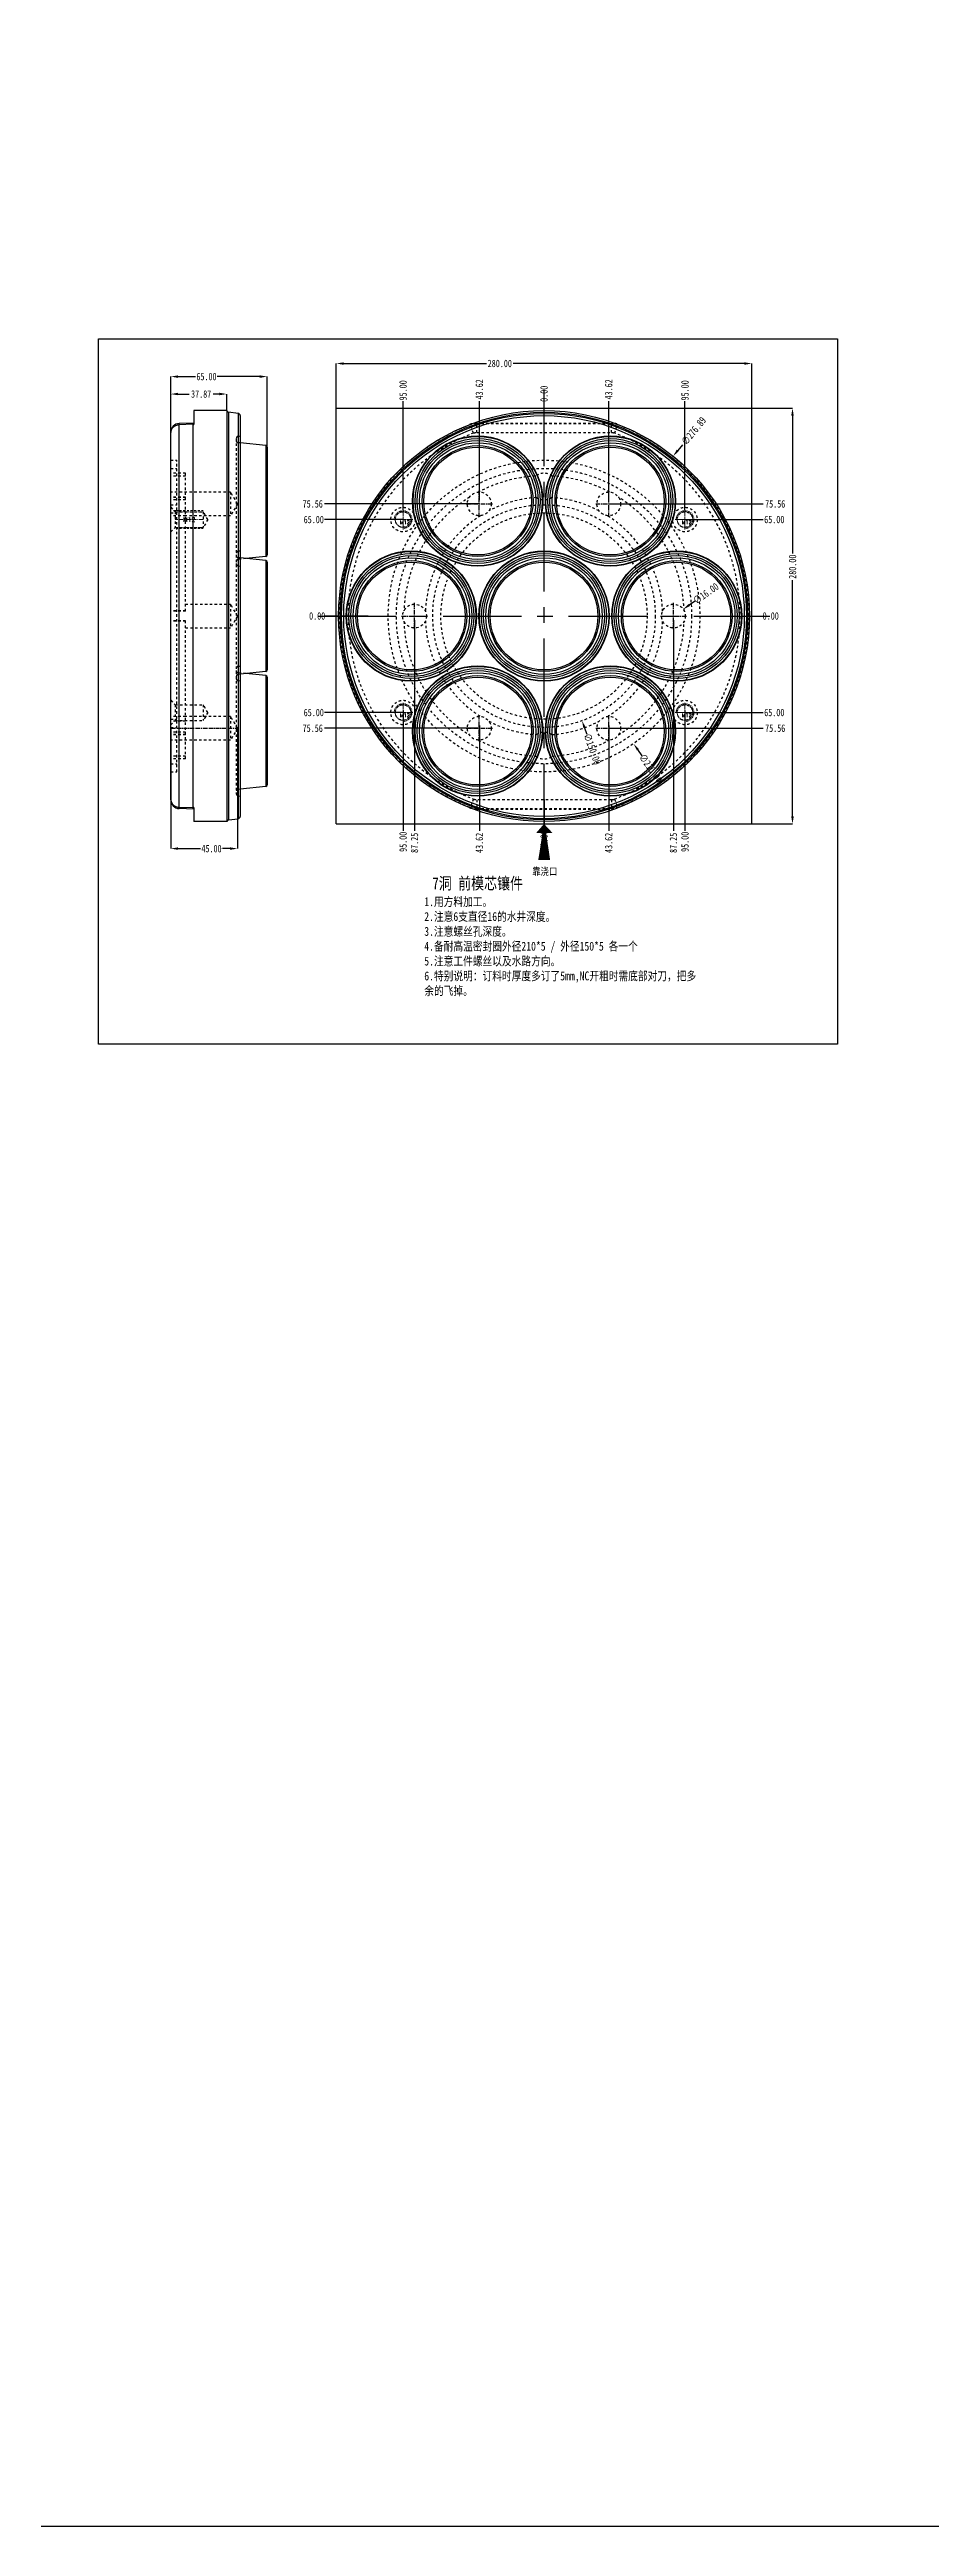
# Model space of a CAD drawing. Header units: millimetres. Extents: x -2414 to 10498, y -2238 to 649.
# Drawn here: x 5536 to 6130, y -2238 to -570 of the extents above; entities that cross this region are included whole.
import ezdxf
from ezdxf.enums import TextEntityAlignment as Align

# ---------------------------------------------------------------- set-up
doc = ezdxf.new("R2010")
doc.units = ezdxf.units.MM
doc.header["$LTSCALE"] = 16.335
doc.header["$PDMODE"] = 3
doc.header["$PDSIZE"] = 0.3125
doc.linetypes.add('CENTER', pattern=[0.6, 0.375, -0.075, 0.075, -0.075])
doc.linetypes.add('HIDDEN', pattern=[0.2, 0.1, -0.1])
doc.layers.get('0').update_dxf_attribs({"linetype": 'CONTINUOUS'})
doc.layers.get('Defpoints').update_dxf_attribs({"linetype": 'CONTINUOUS'})
doc.layers.add('DEFAULT_2', color=8, linetype='HIDDEN')
doc.layers.add('screw', color=33, linetype='CONTINUOUS', lineweight=13)
doc.styles.get("Standard").update_dxf_attribs({"font": 'txt', "width": 0.8})
doc.styles.add('TXT', font='txt.shx', dxfattribs={"bigfont": 'gbcbig.shx'})
doc.dimstyles.new('01', dxfattribs={"dimtxt": 5, "dimasz": 5, "dimexe": 0, "dimexo": 0, "dimgap": 0, "dimtad": 0, "dimzin": 0, "dimdsep": 46, "dimtxsty": 'Standard', "dimcen": 0, "dimclrd": 4, "dimclre": 4, "dimclrt": 6, "dimazin": 0, "dimtfac": 1, "dimtofl": 0, "dimtmove": 0, "dimatfit": 3, "dimfxl": 0, "dimtolj": 1, "dimtzin": 0, "dimarcsym": 0})

# ---------------------------------------------------------------- blocks, each defined once
blk = doc.blocks.new('*D211')
at = {"color": 4, "linetype": 'ByBlock', "lineweight": -2, "transparency": 16777216}
blk.add_line((5962.7, -836.2), (5959.6, -840.1), dxfattribs=at)
at = {"color": 4, "linetype": 'ByBlock', "transparency": 16777216}
blk.add_solid([(5958.9, -839.5), (5960.2, -840.6), (5956.4, -844)], dxfattribs=at)
at = {"layer": 'Defpoints', "color": 0, "linetype": 'ByBlock', "transparency": 16777216}
for p in [(5956.4, -844), (5782.4, -1059.3)]:
    blk.add_point(p, dxfattribs=at)
at = {"color": 6, "linetype": 'ByBlock', "transparency": 16777216, "insert": (5970.3, -826.9), "char_height": 5, "attachment_point": 5, "rotation": 51.0516}
blk.add_mtext('\\A1;∅276.89', dxfattribs=at)
blk = doc.blocks.new('*D212')
at = {"color": 4, "linetype": 'ByBlock', "lineweight": -2, "transparency": 16777216}
blk.add_line((5935.5, -1045.7), (5932.6, -1041.6), dxfattribs=at)
at = {"color": 4, "linetype": 'ByBlock', "transparency": 16777216}
blk.add_solid([(5933.3, -1041.2), (5931.9, -1042.1), (5929.7, -1037.5)], dxfattribs=at)
at = {"layer": 'Defpoints', "color": 0, "linetype": 'ByBlock', "transparency": 16777216}
for p in [(5809, -865.7), (5929.7, -1037.5)]:
    blk.add_point(p, dxfattribs=at)
at = {"color": 6, "linetype": 'ByBlock', "transparency": 16777216, "insert": (5941.4, -1054.2), "char_height": 5, "attachment_point": 5, "rotation": 305.0888}
blk.add_mtext('\\A1;∅210.00', dxfattribs=at)
blk = doc.blocks.new('*D213')
at = {"color": 4, "linetype": 'ByBlock', "lineweight": -2, "transparency": 16777216}
blk.add_line((5898.4, -1031.5), (5896.7, -1026.8), dxfattribs=at)
at = {"color": 4, "linetype": 'ByBlock', "transparency": 16777216}
blk.add_solid([(5897.5, -1026.5), (5895.9, -1027.1), (5895, -1022.1)], dxfattribs=at)
at = {"layer": 'Defpoints', "color": 0, "linetype": 'ByBlock', "transparency": 16777216}
for p in [(5843.8, -881.1), (5895, -1022.1)]:
    blk.add_point(p, dxfattribs=at)
at = {"color": 6, "linetype": 'ByBlock', "transparency": 16777216, "insert": (5902, -1041.2), "char_height": 5, "attachment_point": 5, "rotation": 289.9756}
blk.add_mtext('\\A1;∅150.00', dxfattribs=at)
blk = doc.blocks.new('screw_m12_g')
at = {"layer": 'screw', "color": 1, "linetype": 'CENTER', "ltscale": 0.24}
for p, q in [((-6.6, 0), (6.6, 0)), ((0, -6.6), (0, 6.6))]:
    blk.add_line(p, q, dxfattribs=at)
at = {"layer": 'screw', "color": 33, "linetype": 'HIDDEN', "ltscale": 0.24}
blk.add_circle((0, 0), 5.25, dxfattribs=at)
at = {"layer": 'screw', "color": 92, "linetype": 'HIDDEN', "ltscale": 0.24}
blk.add_arc((0, 0), 6, 270, 180, dxfattribs=at)
at = {"layer": 'screw', "color": 6, "style": 'TXT'}
blk.add_text('M12', height=2.4, dxfattribs=at).set_placement((-2.04, -3))
blk = doc.blocks.new('*D217')
at = {"color": 4, "linetype": 'ByBlock', "lineweight": -2, "transparency": 16777216}
blk.add_line((5971.4, -941.3), (5967.3, -944.2), dxfattribs=at)
at = {"color": 4, "linetype": 'ByBlock', "transparency": 16777216}
blk.add_solid([(5966.8, -943.5), (5967.8, -944.9), (5963.2, -947.1)], dxfattribs=at)
at = {"layer": 'Defpoints', "color": 0, "linetype": 'ByBlock', "transparency": 16777216}
for p in [(5963.2, -947.1), (5950.1, -956.2)]:
    blk.add_point(p, dxfattribs=at)
at = {"color": 6, "linetype": 'ByBlock', "transparency": 16777216, "insert": (5978.5, -936.4), "char_height": 5, "attachment_point": 5, "rotation": 34.8514}
blk.add_mtext('\\A1;∅16.00', dxfattribs=at)
blk = doc.blocks.new('*D218')
at = {"color": 4, "linetype": 'ByBlock', "lineweight": -2, "transparency": 16777216}
for p, q in [((5617.8, -833.3), (5617.8, -790.3)), ((5622.8, -790.3), (5634.6, -790.3)), ((5677.8, -790.3), (5649.2, -790.3)), ((5682.8, -839.3), (5682.8, -790.3))]:
    blk.add_line(p, q, dxfattribs=at)
at = {"color": 4, "linetype": 'ByBlock', "transparency": 16777216}
for points in [[(5622.8, -789.5), (5622.8, -791.2), (5617.8, -790.3)], [(5677.8, -789.5), (5677.8, -791.2), (5682.8, -790.3)]]:
    blk.add_solid(points, dxfattribs=at)
at = {"layer": 'Defpoints', "color": 0, "linetype": 'ByBlock', "transparency": 16777216}
for p in [(5617.8, -790.3), (5617.8, -833.3), (5682.8, -839.3)]:
    blk.add_point(p, dxfattribs=at)
at = {"color": 6, "linetype": 'ByBlock', "transparency": 16777216, "insert": (5641.9, -790.3), "char_height": 5, "attachment_point": 5}
blk.add_mtext('\\A1;65.00', dxfattribs=at)
blk = doc.blocks.new('*D219')
at = {"color": 4, "linetype": 'ByBlock', "lineweight": -2, "transparency": 16777216}
for p, q in [((5617.8, -809.6), (5617.8, -802.1)), ((5622.8, -802.1), (5630.3, -802.1)), ((5650.6, -802.1), (5646.3, -802.1)), ((5655.6, -813.2), (5655.6, -802.1))]:
    blk.add_line(p, q, dxfattribs=at)
at = {"color": 4, "linetype": 'ByBlock', "transparency": 16777216}
for points in [[(5622.8, -801.2), (5622.8, -802.9), (5617.8, -802.1)], [(5650.6, -801.2), (5650.6, -802.9), (5655.6, -802.1)]]:
    blk.add_solid(points, dxfattribs=at)
at = {"layer": 'Defpoints', "color": 0, "linetype": 'ByBlock', "transparency": 16777216}
for p in [(5617.8, -802.1), (5617.8, -809.6), (5655.6, -813.2)]:
    blk.add_point(p, dxfattribs=at)
at = {"color": 6, "linetype": 'ByBlock', "transparency": 16777216, "insert": (5638.3, -802.1), "char_height": 5, "attachment_point": 5}
blk.add_mtext('\\A1;37.87', dxfattribs=at)
blk = doc.blocks.new('*D220')
at = {"color": 4, "linetype": 'ByBlock', "lineweight": -2, "transparency": 16777216}
for p, q in [((5617.8, -1027.2), (5617.8, -1108.3)), ((5662.8, -1027.2), (5662.8, -1108.3)), ((5622.8, -1108.3), (5637.9, -1108.3)), ((5657.8, -1108.3), (5652.6, -1108.3))]:
    blk.add_line(p, q, dxfattribs=at)
at = {"color": 4, "linetype": 'ByBlock', "transparency": 16777216}
for points in [[(5622.8, -1107.4), (5622.8, -1109.1), (5617.8, -1108.3)], [(5657.8, -1107.4), (5657.8, -1109.1), (5662.8, -1108.3)]]:
    blk.add_solid(points, dxfattribs=at)
at = {"layer": 'Defpoints', "color": 0, "linetype": 'ByBlock', "transparency": 16777216}
for p in [(5617.8, -1027.2), (5662.8, -1027.2), (5617.8, -1108.3)]:
    blk.add_point(p, dxfattribs=at)
at = {"color": 6, "linetype": 'ByBlock', "transparency": 16777216, "insert": (5645.3, -1108.3), "char_height": 5, "attachment_point": 5}
blk.add_mtext('\\A1;45.00', dxfattribs=at)
blk = doc.blocks.new('*D221')
at = {"color": 4, "linetype": 'ByBlock', "lineweight": -2, "transparency": 16777216}
blk.add_line((5988, -951.6), (6017.2, -951.6), dxfattribs=at)
at = {"layer": 'Defpoints', "color": 0, "linetype": 'ByBlock', "transparency": 16777216}
for p in [(5869.4, -951.6), (5988, -951.6), (6017.2, -951.6)]:
    blk.add_point(p, dxfattribs=at)
at = {"color": 6, "linetype": 'ByBlock', "transparency": 16777216, "insert": (6022.2, -951.6), "char_height": 5, "attachment_point": 5}
blk.add_mtext('\\A1;0.00', dxfattribs=at)
blk = doc.blocks.new('*D222')
at = {"color": 4, "linetype": 'ByBlock', "lineweight": -2, "transparency": 16777216}
blk.add_line((5964.4, -886.6), (6017.2, -886.6), dxfattribs=at)
at = {"layer": 'Defpoints', "color": 0, "linetype": 'ByBlock', "transparency": 16777216}
for p in [(5964.4, -886.6), (6017.2, -886.6), (5869.4, -951.6)]:
    blk.add_point(p, dxfattribs=at)
at = {"color": 6, "linetype": 'ByBlock', "transparency": 16777216, "insert": (6024.6, -886.6), "char_height": 5, "attachment_point": 5}
blk.add_mtext('\\A1;65.00', dxfattribs=at)
blk = doc.blocks.new('*D223')
at = {"color": 4, "linetype": 'ByBlock', "lineweight": -2, "transparency": 16777216}
blk.add_line((5913, -876.1), (6017.2, -876.1), dxfattribs=at)
at = {"layer": 'Defpoints', "color": 0, "linetype": 'ByBlock', "transparency": 16777216}
for p in [(5913, -876.1), (6017.2, -876.1), (5869.4, -951.6)]:
    blk.add_point(p, dxfattribs=at)
at = {"color": 6, "linetype": 'ByBlock', "transparency": 16777216, "insert": (6025.2, -876.1), "char_height": 5, "attachment_point": 5}
blk.add_mtext('\\A1;75.56', dxfattribs=at)
blk = doc.blocks.new('*D224')
at = {"color": 4, "linetype": 'ByBlock', "lineweight": -2, "transparency": 16777216}
blk.add_line((5964.4, -1016.6), (6017.2, -1016.6), dxfattribs=at)
at = {"layer": 'Defpoints', "color": 0, "linetype": 'ByBlock', "transparency": 16777216}
for p in [(5869.4, -951.6), (5964.4, -1016.6), (6017.2, -1016.6)]:
    blk.add_point(p, dxfattribs=at)
at = {"color": 6, "linetype": 'ByBlock', "transparency": 16777216, "insert": (6024.6, -1016.6), "char_height": 5, "attachment_point": 5}
blk.add_mtext('\\A1;65.00', dxfattribs=at)
blk = doc.blocks.new('*D225')
at = {"color": 4, "linetype": 'ByBlock', "lineweight": -2, "transparency": 16777216}
blk.add_line((5913, -1027.2), (6017.2, -1027.2), dxfattribs=at)
at = {"layer": 'Defpoints', "color": 0, "linetype": 'ByBlock', "transparency": 16777216}
for p in [(5869.4, -951.6), (5913, -1027.2), (6017.2, -1027.2)]:
    blk.add_point(p, dxfattribs=at)
at = {"color": 6, "linetype": 'ByBlock', "transparency": 16777216, "insert": (6025.2, -1027.2), "char_height": 5, "attachment_point": 5}
blk.add_mtext('\\A1;75.56', dxfattribs=at)
blk = doc.blocks.new('*D226')
at = {"color": 4, "linetype": 'ByBlock', "lineweight": -2, "transparency": 16777216}
blk.add_line((5869.4, -1075.3), (5869.4, -1096.4), dxfattribs=at)
at = {"layer": 'Defpoints', "color": 0, "linetype": 'ByBlock', "transparency": 16777216}
for p in [(5869.4, -951.6), (5869.4, -1075.3), (5869.4, -1096.4)]:
    blk.add_point(p, dxfattribs=at)
at = {"color": 6, "linetype": 'ByBlock', "transparency": 16777216, "insert": (5869.4, -1101.4), "char_height": 5, "attachment_point": 5, "rotation": 90}
blk.add_mtext('\\A1;0.00', dxfattribs=at)
blk = doc.blocks.new('*D227')
at = {"color": 4, "linetype": 'ByBlock', "lineweight": -2, "transparency": 16777216}
blk.add_line((5913, -1025.3), (5913, -1096.4), dxfattribs=at)
at = {"layer": 'Defpoints', "color": 0, "linetype": 'ByBlock', "transparency": 16777216}
for p in [(5869.4, -951.6), (5913, -1025.3), (5913, -1096.4)]:
    blk.add_point(p, dxfattribs=at)
at = {"color": 6, "linetype": 'ByBlock', "transparency": 16777216, "insert": (5913, -1104.4), "char_height": 5, "attachment_point": 5, "rotation": 90}
blk.add_mtext('\\A1;43.62', dxfattribs=at)
blk = doc.blocks.new('*D228')
at = {"color": 4, "linetype": 'ByBlock', "lineweight": -2, "transparency": 16777216}
blk.add_line((5964.4, -1015.3), (5964.4, -1096.4), dxfattribs=at)
at = {"layer": 'Defpoints', "color": 0, "linetype": 'ByBlock', "transparency": 16777216}
for p in [(5869.4, -951.6), (5964.4, -1015.3), (5964.4, -1096.4)]:
    blk.add_point(p, dxfattribs=at)
at = {"color": 6, "linetype": 'ByBlock', "transparency": 16777216, "insert": (5964.4, -1103.7), "char_height": 5, "attachment_point": 5, "rotation": 90}
blk.add_mtext('\\A1;95.00', dxfattribs=at)
blk = doc.blocks.new('*D229')
at = {"color": 4, "linetype": 'ByBlock', "lineweight": -2, "transparency": 16777216}
blk.add_line((5956.6, -954.4), (5956.6, -1096.4), dxfattribs=at)
at = {"layer": 'Defpoints', "color": 0, "linetype": 'ByBlock', "transparency": 16777216}
for p in [(5869.4, -951.6), (5956.6, -954.4), (5956.6, -1096.4)]:
    blk.add_point(p, dxfattribs=at)
at = {"color": 6, "linetype": 'ByBlock', "transparency": 16777216, "insert": (5956.6, -1104.4), "char_height": 5, "attachment_point": 5, "rotation": 90}
blk.add_mtext('\\A1;87.25', dxfattribs=at)
blk = doc.blocks.new('*D230')
at = {"color": 4, "linetype": 'ByBlock', "lineweight": -2, "transparency": 16777216}
blk.add_line((5869.4, -827.9), (5869.4, -806.9), dxfattribs=at)
at = {"layer": 'Defpoints', "color": 0, "linetype": 'ByBlock', "transparency": 16777216}
for p in [(5869.4, -806.9), (5869.4, -827.9), (5869.4, -951.6)]:
    blk.add_point(p, dxfattribs=at)
at = {"color": 6, "linetype": 'ByBlock', "transparency": 16777216, "insert": (5869.4, -801.9), "char_height": 5, "attachment_point": 5, "rotation": 90}
blk.add_mtext('\\A1;0.00', dxfattribs=at)
blk = doc.blocks.new('*D231')
at = {"color": 4, "linetype": 'ByBlock', "lineweight": -2, "transparency": 16777216}
blk.add_line((5913, -873.5), (5913, -806.9), dxfattribs=at)
at = {"layer": 'Defpoints', "color": 0, "linetype": 'ByBlock', "transparency": 16777216}
for p in [(5913, -806.9), (5913, -873.5), (5869.4, -951.6)]:
    blk.add_point(p, dxfattribs=at)
at = {"color": 6, "linetype": 'ByBlock', "transparency": 16777216, "insert": (5913, -798.9), "char_height": 5, "attachment_point": 5, "rotation": 90}
blk.add_mtext('\\A1;43.62', dxfattribs=at)
blk = doc.blocks.new('*D232')
at = {"color": 4, "linetype": 'ByBlock', "lineweight": -2, "transparency": 16777216}
blk.add_line((5964.4, -880), (5964.4, -806.9), dxfattribs=at)
at = {"layer": 'Defpoints', "color": 0, "linetype": 'ByBlock', "transparency": 16777216}
for p in [(5964.4, -806.9), (5964.4, -880), (5869.4, -951.6)]:
    blk.add_point(p, dxfattribs=at)
at = {"color": 6, "linetype": 'ByBlock', "transparency": 16777216, "insert": (5964.4, -799.6), "char_height": 5, "attachment_point": 5, "rotation": 90}
blk.add_mtext('\\A1;95.00', dxfattribs=at)
blk = doc.blocks.new('*D233')
at = {"color": 4, "linetype": 'ByBlock', "lineweight": -2, "transparency": 16777216}
blk.add_line((5750.8, -951.6), (5721.5, -951.6), dxfattribs=at)
at = {"layer": 'Defpoints', "color": 0, "linetype": 'ByBlock', "transparency": 16777216}
for p in [(5721.5, -951.6), (5750.8, -951.6), (5869.4, -951.6)]:
    blk.add_point(p, dxfattribs=at)
at = {"color": 6, "linetype": 'ByBlock', "transparency": 16777216, "insert": (5716.5, -951.6), "char_height": 5, "attachment_point": 5}
blk.add_mtext('\\A1;0.00', dxfattribs=at)
blk = doc.blocks.new('*D234')
at = {"color": 4, "linetype": 'ByBlock', "lineweight": -2, "transparency": 16777216}
blk.add_line((5774.4, -886.6), (5721.5, -886.6), dxfattribs=at)
at = {"layer": 'Defpoints', "color": 0, "linetype": 'ByBlock', "transparency": 16777216}
for p in [(5721.5, -886.6), (5774.4, -886.6), (5869.4, -951.6)]:
    blk.add_point(p, dxfattribs=at)
at = {"color": 6, "linetype": 'ByBlock', "transparency": 16777216, "insert": (5714.2, -886.6), "char_height": 5, "attachment_point": 5}
blk.add_mtext('\\A1;65.00', dxfattribs=at)
blk = doc.blocks.new('*D235')
at = {"color": 4, "linetype": 'ByBlock', "lineweight": -2, "transparency": 16777216}
blk.add_line((5825.8, -876.1), (5721.5, -876.1), dxfattribs=at)
at = {"layer": 'Defpoints', "color": 0, "linetype": 'ByBlock', "transparency": 16777216}
for p in [(5721.5, -876.1), (5825.8, -876.1), (5869.4, -951.6)]:
    blk.add_point(p, dxfattribs=at)
at = {"color": 6, "linetype": 'ByBlock', "transparency": 16777216, "insert": (5713.5, -876.1), "char_height": 5, "attachment_point": 5}
blk.add_mtext('\\A1;75.56', dxfattribs=at)
blk = doc.blocks.new('*D236')
at = {"color": 4, "linetype": 'ByBlock', "lineweight": -2, "transparency": 16777216}
blk.add_line((5774.4, -1016.6), (5721.5, -1016.6), dxfattribs=at)
at = {"layer": 'Defpoints', "color": 0, "linetype": 'ByBlock', "transparency": 16777216}
for p in [(5869.4, -951.6), (5721.5, -1016.6), (5774.4, -1016.6)]:
    blk.add_point(p, dxfattribs=at)
at = {"color": 6, "linetype": 'ByBlock', "transparency": 16777216, "insert": (5714.2, -1016.6), "char_height": 5, "attachment_point": 5}
blk.add_mtext('\\A1;65.00', dxfattribs=at)
blk = doc.blocks.new('*D237')
at = {"color": 4, "linetype": 'ByBlock', "lineweight": -2, "transparency": 16777216}
blk.add_line((5825.8, -1027.2), (5721.5, -1027.2), dxfattribs=at)
at = {"layer": 'Defpoints', "color": 0, "linetype": 'ByBlock', "transparency": 16777216}
for p in [(5869.4, -951.6), (5721.5, -1027.2), (5825.8, -1027.2)]:
    blk.add_point(p, dxfattribs=at)
at = {"color": 6, "linetype": 'ByBlock', "transparency": 16777216, "insert": (5713.5, -1027.2), "char_height": 5, "attachment_point": 5}
blk.add_mtext('\\A1;75.56', dxfattribs=at)
blk = doc.blocks.new('*D238')
at = {"color": 4, "linetype": 'ByBlock', "lineweight": -2, "transparency": 16777216}
blk.add_line((5825.8, -1025.3), (5825.8, -1096.4), dxfattribs=at)
at = {"layer": 'Defpoints', "color": 0, "linetype": 'ByBlock', "transparency": 16777216}
for p in [(5869.4, -951.6), (5825.8, -1025.3), (5825.8, -1096.4)]:
    blk.add_point(p, dxfattribs=at)
at = {"color": 6, "linetype": 'ByBlock', "transparency": 16777216, "insert": (5825.8, -1104.4), "char_height": 5, "attachment_point": 5, "rotation": 90}
blk.add_mtext('\\A1;43.62', dxfattribs=at)
blk = doc.blocks.new('*D239')
at = {"color": 4, "linetype": 'ByBlock', "lineweight": -2, "transparency": 16777216}
blk.add_line((5774.4, -1015.3), (5774.4, -1096.4), dxfattribs=at)
at = {"layer": 'Defpoints', "color": 0, "linetype": 'ByBlock', "transparency": 16777216}
for p in [(5869.4, -951.6), (5774.4, -1015.3), (5774.4, -1096.4)]:
    blk.add_point(p, dxfattribs=at)
at = {"color": 6, "linetype": 'ByBlock', "transparency": 16777216, "insert": (5774.4, -1103.7), "char_height": 5, "attachment_point": 5, "rotation": 90}
blk.add_mtext('\\A1;95.00', dxfattribs=at)
blk = doc.blocks.new('*D240')
at = {"color": 4, "linetype": 'ByBlock', "lineweight": -2, "transparency": 16777216}
blk.add_line((5782.1, -954.4), (5782.1, -1096.4), dxfattribs=at)
at = {"layer": 'Defpoints', "color": 0, "linetype": 'ByBlock', "transparency": 16777216}
for p in [(5782.1, -954.4), (5869.4, -951.6), (5782.1, -1096.4)]:
    blk.add_point(p, dxfattribs=at)
at = {"color": 6, "linetype": 'ByBlock', "transparency": 16777216, "insert": (5782.1, -1104.4), "char_height": 5, "attachment_point": 5, "rotation": 90}
blk.add_mtext('\\A1;87.25', dxfattribs=at)
blk = doc.blocks.new('*D241')
at = {"color": 4, "linetype": 'ByBlock', "lineweight": -2, "transparency": 16777216}
blk.add_line((5825.8, -873.5), (5825.8, -806.9), dxfattribs=at)
at = {"layer": 'Defpoints', "color": 0, "linetype": 'ByBlock', "transparency": 16777216}
for p in [(5825.8, -806.9), (5825.8, -873.5), (5869.4, -951.6)]:
    blk.add_point(p, dxfattribs=at)
at = {"color": 6, "linetype": 'ByBlock', "transparency": 16777216, "insert": (5825.8, -798.9), "char_height": 5, "attachment_point": 5, "rotation": 90}
blk.add_mtext('\\A1;43.62', dxfattribs=at)
blk = doc.blocks.new('*D242')
at = {"color": 4, "linetype": 'ByBlock', "lineweight": -2, "transparency": 16777216}
blk.add_line((5774.4, -880), (5774.4, -806.9), dxfattribs=at)
at = {"layer": 'Defpoints', "color": 0, "linetype": 'ByBlock', "transparency": 16777216}
for p in [(5774.4, -806.9), (5774.4, -880), (5869.4, -951.6)]:
    blk.add_point(p, dxfattribs=at)
at = {"color": 6, "linetype": 'ByBlock', "transparency": 16777216, "insert": (5774.4, -799.6), "char_height": 5, "attachment_point": 5, "rotation": 90}
blk.add_mtext('\\A1;95.00', dxfattribs=at)
blk = doc.blocks.new('*D243')
at = {"color": 4, "linetype": 'ByBlock', "lineweight": -2, "transparency": 16777216}
for p, q in [((5729.4, -811.6), (5729.4, -781.5)), ((5734.4, -781.5), (5830.6, -781.5)), ((6004.4, -781.5), (5848.6, -781.5)), ((6009.4, -811.6), (6009.4, -781.5))]:
    blk.add_line(p, q, dxfattribs=at)
at = {"color": 4, "linetype": 'ByBlock', "transparency": 16777216}
for points in [[(5734.4, -780.7), (5734.4, -782.4), (5729.4, -781.5)], [(6004.4, -780.7), (6004.4, -782.4), (6009.4, -781.5)]]:
    blk.add_solid(points, dxfattribs=at)
at = {"layer": 'Defpoints', "color": 0, "linetype": 'ByBlock', "transparency": 16777216}
for p in [(5729.4, -781.5), (5729.4, -811.6), (6009.4, -811.6)]:
    blk.add_point(p, dxfattribs=at)
at = {"color": 6, "linetype": 'ByBlock', "transparency": 16777216, "insert": (5839.6, -781.5), "char_height": 5, "attachment_point": 5}
blk.add_mtext('\\A1;280.00', dxfattribs=at)
blk = doc.blocks.new('*D244')
at = {"color": 4, "linetype": 'ByBlock', "lineweight": -2, "transparency": 16777216}
for p, q in [((6009.4, -811.6), (6036.9, -811.6)), ((6036.9, -816.6), (6036.9, -909.4)), ((6036.9, -1086.6), (6036.9, -927.4)), ((6009.4, -1091.6), (6036.9, -1091.6))]:
    blk.add_line(p, q, dxfattribs=at)
at = {"color": 4, "linetype": 'ByBlock', "transparency": 16777216}
for points in [[(6036, -816.6), (6037.7, -816.6), (6036.9, -811.6)], [(6036, -1086.6), (6037.7, -1086.6), (6036.9, -1091.6)]]:
    blk.add_solid(points, dxfattribs=at)
at = {"layer": 'Defpoints', "color": 0, "linetype": 'ByBlock', "transparency": 16777216}
for p in [(6009.4, -811.6), (6009.4, -1091.6), (6036.9, -1091.6)]:
    blk.add_point(p, dxfattribs=at)
at = {"color": 6, "linetype": 'ByBlock', "transparency": 16777216, "insert": (6036.9, -918.4), "char_height": 5, "attachment_point": 5, "rotation": 90}
blk.add_mtext('\\A1;280.00', dxfattribs=at)

msp = doc.modelspace()

# ---------------------------------------------------------------- linework, layer by layer
at = {"color": 1, "linetype": 'CENTER', "ltscale": 8.610908}
for p, q in [((5869.395, -1103.918), (5869.395, -799.341)), ((5717.106, -951.63), (6021.683, -951.63))]:
    msp.add_line(p, q, dxfattribs=at)
at = {"color": 7, "linetype": 'Continuous'}
for p, q in [((5633.281, -813.186), (5633.281, -822.674)), ((5655.646, -813.186), (5633.281, -813.186)), ((5655.646, -813.186), (5655.646, -1090.074)), ((5656.715, -814.384), (5656.715, -1088.875)), ((5663.254, -815.129), (5656.715, -814.384)), ((5663.254, -815.13), (5663.254, -1088.13)), ((5664.59, -816.627), (5664.59, -1086.633)), ((5617.781, -1075.312), (5617.781, -827.948)), ((5633.281, -821.612), (5623.572, -821.951)), ((5632.781, -822.43), (5623.572, -822.754)), ((5623.572, -1080.505), (5623.572, -822.754)), ((5632.781, -822.43), (5632.781, -1080.829)), ((5681.881, -836.848), (5664.59, -835.031)), ((5681.881, -836.848), (5681.881, -911.488)), ((5682.781, -837.849), (5682.781, -910.487)), ((5681.881, -914.31), (5664.59, -912.493)), ((5681.881, -911.488), (5668.455, -912.899)), ((5681.881, -914.31), (5681.881, -988.949)), ((5682.781, -915.31), (5682.781, -987.949)), ((5681.881, -988.949), (5664.59, -990.767)), ((5681.881, -991.772), (5668.455, -990.36)), ((5681.881, -991.772), (5681.881, -1066.411)), ((5682.781, -992.772), (5682.781, -1065.411)), ((5681.881, -1066.411), (5664.59, -1068.228)), ((5632.781, -1080.829), (5623.572, -1080.505)), ((5633.281, -1081.647), (5623.572, -1081.308)), ((5633.281, -1080.585), (5633.281, -1090.074)), ((5655.646, -1090.074), (5633.281, -1090.074)), ((5656.715, -1088.875), (5663.254, -1088.13))]:
    msp.add_line(p, q, dxfattribs=at)
at = {"linetype": 'ByBlock'}
for p, q in [((5729.395, -811.63), (6009.395, -811.63)), ((5729.395, -1091.63), (5729.395, -811.63)), ((6009.395, -1091.63), (6009.395, -811.63)), ((5729.395, -1091.63), (6009.395, -1091.63))]:
    msp.add_line(p, q, dxfattribs=at)
for points in [[(-2413.642, 648.722), (10497.654, 648.722), (10497.654, -2238.489), (-2413.642, -2238.489)], [(5569.119, -764.823), (6067.278, -764.823), (6067.278, -1239.973), (5569.119, -1239.973)]]:
    msp.add_lwpolyline(points, close=True, dxfattribs=at)
at = {"color": 1, "linetype": 'ByBlock'}
msp.add_lwpolyline([(5869.395, -1091.63, 0, 11.037, 0), (5869.51, -1097.76, 2.453, 7.971, -0.00561972), (5869.51, -1115.895, 7.971, 7.971, -0.00940424)], format="xyseb", dxfattribs=at)
at = {"color": 7, "linetype": 'Continuous'}
for centre, radius in [((5869.395, -951.63), 138.444), ((5869.395, -951.63), 137.246), ((5869.395, -951.63), 136.501), ((5869.395, -951.63), 135.003), ((5824.672, -874.168), 43.833), ((5824.672, -874.168), 43.583), ((5824.672, -874.168), 42.098), ((5824.672, -874.168), 40.774), ((5914.117, -874.168), 43.833), ((5914.117, -874.168), 43.583), ((5914.117, -874.168), 42.098), ((5914.117, -874.168), 40.774), ((5824.672, -874.168), 39.275), ((5824.672, -874.168), 37.32), ((5824.672, -874.168), 36.32), ((5914.117, -874.168), 39.275), ((5914.117, -874.168), 37.32), ((5914.117, -874.168), 36.32), ((5779.95, -951.63), 43.833), ((5779.95, -951.63), 43.583), ((5779.95, -951.63), 42.098), ((5779.95, -951.63), 40.774), ((5779.95, -951.63), 39.275), ((5779.95, -951.63), 37.32), ((5779.95, -951.63), 36.32), ((5869.395, -951.63), 43.833), ((5869.395, -951.63), 43.583), ((5869.395, -951.63), 42.098), ((5869.395, -951.63), 40.774), ((5869.395, -951.63), 39.275), ((5869.395, -951.63), 37.32), ((5869.395, -951.63), 36.32), ((5958.84, -951.63), 43.833), ((5958.84, -951.63), 43.583), ((5958.84, -951.63), 42.098), ((5958.84, -951.63), 40.774), ((5958.84, -951.63), 39.275), ((5958.84, -951.63), 37.32), ((5958.84, -951.63), 36.32), ((5824.672, -1029.091), 43.833), ((5824.672, -1029.091), 43.583), ((5824.672, -1029.091), 42.098), ((5824.672, -1029.091), 40.774), ((5824.672, -1029.091), 39.275), ((5824.672, -1029.091), 37.32), ((5824.672, -1029.091), 36.32), ((5914.117, -1029.091), 43.833), ((5914.117, -1029.091), 43.583), ((5914.117, -1029.091), 42.098), ((5914.117, -1029.091), 40.774), ((5914.117, -1029.091), 39.275), ((5914.117, -1029.091), 37.32), ((5914.117, -1029.091), 36.32)]:
    msp.add_circle(centre, radius, dxfattribs=at)
for centre, radius, start, end in [((5656.852, -813.186), 1.206, 180, 263.5), ((5663.083, -816.626), 1.508, 0, 83.5), ((5623.781, -827.948), 6, 92, 180), ((5681.776, -837.848), 1.005, 0, 84), ((5681.776, -910.488), 1.005, 276, 0), ((5681.776, -915.309), 1.005, 0, 84), ((5681.776, -987.95), 1.005, 276, 0), ((5681.776, -992.771), 1.005, 0, 84), ((5681.776, -1065.411), 1.005, 276, 0), ((5623.781, -1075.312), 6, 180, 268), ((5656.852, -1090.074), 1.206, 96.5, 180), ((5663.083, -1086.633), 1.508, 276.5, 0)]:
    msp.add_arc(centre, radius, start, end, dxfattribs=at)
for points, knots in [([(5617.781, -828.349), (5617.781, -827.635), (5618.087, -826.177), (5619.381, -824.343), (5621.299, -823.1), (5622.811, -822.779), (5623.572, -822.754)], [0, 0, 0, 0, 0.24214364, 0.48884485, 0.74203063, 1, 1, 1, 1]), ([(5623.572, -822.754), (5623.571, -822.638), (5623.569, -822.475), (5623.568, -822.275), (5623.568, -822.162), (5623.568, -822.074), (5623.568, -822.015), (5623.57, -821.982), (5623.569, -821.965), (5623.571, -821.958), (5623.57, -821.951), (5623.572, -821.951)], [0, 0, 0, 0, 0.43449802, 0.60639453, 0.74754696, 0.85766789, 0.93652697, 0.96417538, 0.9839576, 0.9958756, 1, 1, 1, 1]), ([(5632.781, -822.43), (5632.781, -822.461), (5632.842, -822.525), (5633.011, -822.602), (5633.169, -822.647), (5633.281, -822.674)], [0, 0, 0, 0, 0.15832492, 0.39644358, 1, 1, 1, 1]), ([(5617.781, -1074.91), (5617.781, -1075.624), (5618.087, -1077.083), (5619.38, -1078.916), (5621.299, -1080.159), (5622.811, -1080.48), (5623.572, -1080.505)], [0, 0, 0, 0, 0.24213192, 0.48884297, 0.7420433, 1, 1, 1, 1]), ([(5623.572, -1080.505), (5623.571, -1080.621), (5623.569, -1080.784), (5623.568, -1080.984), (5623.568, -1081.097), (5623.568, -1081.185), (5623.568, -1081.244), (5623.57, -1081.277), (5623.569, -1081.294), (5623.571, -1081.301), (5623.57, -1081.308), (5623.572, -1081.308)], [0, 0, 0, 0, 0.43449802, 0.60639453, 0.74754696, 0.85766789, 0.93652697, 0.96417538, 0.9839576, 0.9958756, 1, 1, 1, 1]), ([(5633.281, -1080.585), (5633.169, -1080.613), (5633.011, -1080.657), (5632.842, -1080.734), (5632.781, -1080.798), (5632.781, -1080.829)], [0, 0, 0, 0, 0.60345647, 0.84158851, 1, 1, 1, 1])]:
    msp.add_open_spline(points, degree=3, knots=knots, dxfattribs=at)
at = {"layer": 'DEFAULT_2', "color": 8, "linetype": 'HIDDEN'}
for p, q in [((5663.254, -815.13), (5663.254, -815.129)), ((5661.927, -832.07), (5661.927, -1071.19)), ((5663.173, -830.585), (5664.59, -830.335)), ((5663.173, -830.585), (5663.173, -1072.674)), ((5819.652, -822.43), (5819.707, -822.754)), ((5821.864, -828.349), (5819.707, -822.754)), ((5823.958, -821.612), (5914.832, -821.612)), ((5823.958, -821.612), (5824.021, -821.951)), ((5824.021, -827.948), (5824.021, -821.951)), ((5824.021, -821.951), (5914.769, -821.951)), ((5824.021, -827.948), (5914.769, -827.948)), ((5914.769, -821.951), (5914.832, -821.612)), ((5914.769, -827.948), (5914.769, -821.951)), ((5916.926, -828.349), (5919.083, -822.754)), ((5919.083, -822.754), (5919.138, -822.43)), ((5617.781, -846.63), (5621.981, -846.63)), ((5621.981, -1056.63), (5621.981, -846.63)), ((5663.277, -834.893), (5663.277, -1068.366)), ((5664.59, -835.031), (5663.277, -834.893)), ((5617.781, -852.13), (5621.981, -852.13)), ((5627.781, -855.379), (5617.781, -855.379)), ((5627.781, -857.293), (5617.781, -857.293)), ((5627.781, -948.392), (5627.781, -855.379)), ((5658.162, -868.069), (5617.781, -868.087)), ((5627.781, -871.606), (5617.781, -871.606)), ((5627.781, -871.792), (5617.781, -871.792)), ((5627.781, -873.379), (5617.781, -873.379)), ((5617.781, -876.63), (5621.981, -876.63)), ((5617.781, -878.38), (5620.781, -881.38)), ((5627.781, -880.785), (5617.781, -880.785)), ((5617.781, -882.13), (5621.981, -882.13)), ((5627.781, -884.023), (5617.781, -884.023)), ((5620.781, -881.38), (5620.781, -891.88)), ((5620.781, -881.38), (5639.75, -881.38)), ((5658.162, -884.069), (5627.781, -884.069)), ((5639.75, -881.38), (5639.75, -891.88)), ((5642.781, -886.63), (5639.75, -881.38)), ((5658.162, -868.069), (5658.162, -884.069)), ((5662.781, -876.069), (5658.162, -868.069)), ((5662.781, -876.069), (5658.162, -884.069)), ((5617.781, -894.88), (5620.781, -891.88)), ((5620.781, -891.88), (5639.75, -891.88)), ((5642.781, -886.63), (5639.75, -891.88)), ((5664.59, -907.797), (5663.173, -908.047)), ((5664.59, -912.493), (5663.277, -912.355)), ((5668.455, -912.899), (5663.277, -913.443)), ((5663.173, -917.751), (5664.59, -918.001)), ((5627.781, -948.111), (5617.781, -948.111)), ((5627.781, -948.392), (5617.781, -948.392)), ((5627.781, -943.63), (5658.162, -943.63)), ((5658.162, -943.63), (5658.162, -959.63)), ((5662.781, -951.63), (5658.162, -943.63)), ((5627.781, -954.867), (5617.781, -954.867)), ((5627.781, -955.149), (5617.781, -955.149)), ((5627.781, -1047.879), (5627.781, -954.867)), ((5627.781, -959.63), (5658.162, -959.63)), ((5662.781, -951.63), (5658.162, -959.63)), ((5663.173, -985.508), (5664.59, -985.258)), ((5664.59, -995.463), (5663.173, -995.213)), ((5668.455, -990.36), (5663.277, -989.816)), ((5664.59, -990.767), (5663.277, -990.905)), ((5617.781, -1008.38), (5620.781, -1011.38)), ((5620.781, -1011.38), (5620.781, -1021.88)), ((5620.781, -1011.38), (5639.75, -1011.38)), ((5639.75, -1011.38), (5639.75, -1021.88)), ((5642.781, -1016.63), (5639.75, -1011.38)), ((5642.781, -1016.63), (5639.75, -1021.88)), ((5627.781, -1019.236), (5617.781, -1019.236)), ((5617.781, -1021.13), (5621.981, -1021.13)), ((5617.781, -1024.88), (5620.781, -1021.88)), ((5627.781, -1022.474), (5617.781, -1022.474)), ((5617.781, -1026.63), (5621.981, -1026.63)), ((5627.781, -1029.88), (5617.781, -1029.88)), ((5627.781, -1031.467), (5617.781, -1031.467)), ((5627.781, -1031.653), (5617.781, -1031.653)), ((5620.781, -1021.88), (5639.75, -1021.88)), ((5658.162, -1019.19), (5627.781, -1019.19)), ((5658.162, -1019.19), (5658.162, -1035.19)), ((5662.781, -1027.19), (5658.162, -1019.19)), ((5662.781, -1027.19), (5658.162, -1035.19)), ((5658.162, -1035.19), (5617.781, -1035.172)), ((5627.781, -1045.967), (5617.781, -1045.967)), ((5627.781, -1047.88), (5617.781, -1047.88)), ((5617.781, -1051.13), (5621.981, -1051.13)), ((5617.781, -1056.63), (5621.981, -1056.63)), ((5663.173, -1072.674), (5664.59, -1072.924)), ((5664.59, -1068.228), (5663.277, -1068.366)), ((5819.652, -1080.829), (5819.707, -1080.505)), ((5821.864, -1074.91), (5819.707, -1080.505)), ((5823.958, -1081.647), (5824.021, -1081.308)), ((5823.958, -1081.647), (5914.832, -1081.647)), ((5914.769, -1075.312), (5824.021, -1075.312)), ((5824.021, -1075.312), (5824.021, -1081.308)), ((5824.021, -1081.308), (5914.769, -1081.308)), ((5914.769, -1075.312), (5914.769, -1081.308)), ((5914.769, -1081.308), (5914.832, -1081.647)), ((5916.926, -1074.91), (5919.083, -1080.505)), ((5919.083, -1080.505), (5919.138, -1080.829))]:
    msp.add_line(p, q, dxfattribs=at)
at = {"layer": 'DEFAULT_2', "color": 1, "linetype": 'CENTER', "ltscale": 0.497582}
for p, q in [((5825.766, -884.869), (5825.766, -867.269)), ((5913.016, -884.869), (5913.016, -867.269)), ((5816.966, -876.069), (5834.566, -876.069)), ((5904.216, -876.069), (5921.816, -876.069)), ((5782.141, -960.43), (5782.141, -942.83)), ((5956.641, -960.43), (5956.641, -942.83)), ((5773.341, -951.63), (5790.941, -951.63)), ((5947.841, -951.63), (5965.441, -951.63)), ((5816.966, -1027.19), (5834.566, -1027.19)), ((5825.766, -1035.99), (5825.766, -1018.39)), ((5904.216, -1027.19), (5921.816, -1027.19)), ((5913.016, -1035.99), (5913.016, -1018.39))]:
    msp.add_line(p, q, dxfattribs=at)
at = {"layer": 'DEFAULT_2', "color": 1, "linetype": 'CENTER', "ltscale": 0.440135}
msp.add_line((5617.781, -1027.181), (5662.782, -1027.191), dxfattribs=at)
at = {"layer": 'DEFAULT_2', "color": 8, "linetype": 'HIDDEN'}
for centre, radius in [((5869.391, -951.63), 105), ((5869.391, -951.63), 99.5), ((5774.391, -886.63), 8.25), ((5774.391, -886.63), 5.25), ((5869.391, -951.63), 75), ((5869.391, -951.63), 69.5), ((5825.766, -876.069), 8), ((5913.016, -876.069), 8), ((5964.391, -886.63), 8.25), ((5964.391, -886.63), 5.25), ((5782.141, -951.63), 8), ((5956.641, -951.63), 8), ((5774.391, -1016.63), 8.25), ((5774.391, -1016.63), 5.25), ((5964.391, -1016.63), 8.25), ((5964.391, -1016.63), 5.25), ((5825.766, -1027.19), 8), ((5913.016, -1027.19), 8)]:
    msp.add_circle(centre, radius, dxfattribs=at)
for centre, radius, start, end in [((5663.435, -832.07), 1.508, 100, 180), ((5663.435, -833.394), 1.508, 180, 264), ((5869.395, -951.63), 138.122, 111.084245, 248.915755), ((5869.395, -951.63), 132.126, 111.084245, 248.915741), ((5823.958, -833.604), 11.992, 89.999378, 114.2917), ((5824.022, -833.951), 12, 90.006479, 111.077767), ((5914.767, -833.951), 12, 68.922234, 89.993521), ((5914.821, -833.677), 12.065, 72.233292, 89.946501), ((5869.395, -951.63), 132.126, 291.08426, 68.915755), ((5869.395, -951.63), 138.122, 291.084245, 68.915755), ((5869.391, -951.63), 94.5, 93.365732, 117.8659), ((5869.391, -864.379), 9, 51.939444, 128.058277), ((5869.391, -951.63), 94.5, 62.1341, 86.634016), ((5869.391, -951.63), 94.5, 122.1341, 177.8659), ((5869.391, -951.63), 80, 122.319477, 177.680523), ((5869.391, -951.63), 80, 93.656978, 117.680523), ((5869.391, -864.379), 9, 235.461207, 304.539262), ((5869.391, -951.63), 80, 62.319477, 86.342951), ((5869.391, -951.63), 80, 2.319477, 57.680523), ((5869.391, -951.63), 94.5, 2.1341, 57.8659), ((5663.435, -909.531), 1.508, 100, 180), ((5663.435, -910.855), 1.508, 180, 264), ((5663.435, -914.942), 1.508, 96, 180), ((5663.435, -916.266), 1.508, 180, 260), ((5869.391, -951.63), 94.5, 182.1341, 237.8659), ((5869.391, -951.63), 80, 182.319477, 237.680523), ((5869.391, -951.63), 80, 302.319477, 357.680523), ((5869.391, -951.63), 94.5, 302.1341, 357.8659), ((5663.435, -986.993), 1.508, 100, 180), ((5663.435, -988.317), 1.508, 180, 264), ((5663.435, -992.404), 1.508, 96, 180), ((5663.435, -993.728), 1.508, 180, 260), ((5869.391, -951.63), 80, 242.319477, 266.342951), ((5869.391, -1038.88), 9, 55.460738, 124.539262), ((5869.391, -951.63), 80, 273.657049, 297.680523), ((5869.391, -951.63), 94.5, 242.1341, 266.634016), ((5869.391, -1038.88), 9, 231.939444, 308.060556), ((5869.391, -951.63), 94.5, 273.365984, 297.8659), ((5663.435, -1069.865), 1.508, 96, 180), ((5663.435, -1071.19), 1.508, 180, 260), ((5823.958, -1069.655), 11.992, 245.7083, 270.000622), ((5824.022, -1069.308), 12, 248.922233, 269.993521), ((5914.767, -1069.308), 12, 270.006479, 291.077766), ((5914.821, -1069.582), 12.065, 270.053499, 287.766708)]:
    msp.add_arc(centre, radius, start, end, dxfattribs=at)
for points, knots in [([(5632.781, -822.43), (5632.781, -822.4), (5632.842, -822.336), (5633.011, -822.259), (5633.169, -822.215), (5633.281, -822.188)], [0, 0, 0, 0, 0.15883046, 0.39697957, 1, 1, 1, 1]), ([(5633.281, -1081.072), (5633.169, -1081.045), (5633.011, -1081), (5632.842, -1080.923), (5632.781, -1080.859), (5632.781, -1080.829)], [0, 0, 0, 0, 0.60288901, 0.84109169, 1, 1, 1, 1])]:
    msp.add_open_spline(points, degree=3, knots=knots, dxfattribs=at)
for points in [[(5821.864, -828.349), (5822.546, -828.086), (5823.289, -827.948), (5824.021, -827.948)], [(5914.769, -827.948), (5915.5, -827.948), (5916.243, -828.086), (5916.926, -828.349)], [(5821.864, -1074.91), (5822.546, -1075.173), (5823.289, -1075.312), (5824.021, -1075.312)], [(5914.769, -1075.312), (5915.5, -1075.312), (5916.243, -1075.173), (5916.926, -1074.91)]]:
    msp.add_open_spline(points, degree=3, dxfattribs=at)
at = {"layer": 'screw', "color": 92, "linetype": 'HIDDEN', "ltscale": 0.746373}
for p, q in [((5639.75, -880.63), (5620.781, -880.63)), ((5639.75, -892.63), (5620.781, -892.63))]:
    msp.add_line(p, q, dxfattribs=at)
at = {"layer": 'screw', "color": 8, "linetype": 'HIDDEN', "ltscale": 0.746373}
for p, q in [((5639.75, -881.38), (5620.781, -881.38)), ((5639.75, -891.88), (5620.781, -891.88))]:
    msp.add_line(p, q, dxfattribs=at)
at = {"layer": 'screw', "color": 1, "linetype": 'CENTER', "ltscale": 0.466483}
msp.add_line((5639.75, -886.63), (5620.781, -886.63), dxfattribs=at)

# ---------------------------------------------------------------- block references
at = {"layer": 'screw', "linetype": 'ByBlock'}
for p in [(5774.395, -886.63), (5964.395, -886.63), (5774.395, -1016.63), (5964.395, -1016.63)]:
    msp.add_blockref('screw_m12_g', p, dxfattribs=at)

# ---------------------------------------------------------------- texts
at = {"insert": (5788.688, -1127.682), "char_height": 10, "width": 184.4869, "attachment_point": 1}
msp.add_mtext('{\\fSimSun|b0|i0|c134|p2; \\H0.8x;7洞 前模芯镶件\\P\\H0.75x;1.用方料加工。\\P2.注意6支直径16的水井深度。\\P3.注意螺丝孔深度。\\H1.6667x;\\P\\H0.6x;4.备耐高温密封圈外径210*5 / 外径150*5 各一个\\P5.注意工件螺丝以及水路方向。\\P6.特别说明：订料时厚度多订了5mm,NC开粗时需底部对刀，把多余的飞掉。}', dxfattribs=at)
at = {"linetype": 'ByBlock', "insert": (5861.482, -1121.167), "char_height": 5, "width": 29.54632, "attachment_point": 1}
msp.add_mtext('{\\fSimSun|b0|i0|c134|p2;靠浇口}', dxfattribs=at)
at = {"layer": 'screw', "color": 6, "linetype": 'HIDDEN', "ltscale": 0.746373, "style": 'TXT'}
msp.add_text('M12', height=3, dxfattribs=at).set_placement((5630.265, -886.63), align=Align.MIDDLE)

# ---------------------------------------------------------------- dimensions: what is measured, and where the dimension line sits
at = {"linetype": 'ByBlock'}
for base, p1, p2, picture, middle in [((5729.395, -781.53), (6009.395, -811.63), (5729.395, -811.63), '*D243', (5839.563, -781.53)), ((5617.781, -790.338), (5682.781, -839.282), (5617.781, -833.33), '*D218', (5641.902, -790.338)), ((5617.780994593, -802.072528864), (5655.645994593, -813.185510701), (5617.780994593, -809.591515708), '*D219', (5638.296147891, -802.072528864)), ((5617.781, -1108.274), (5662.78, -1027.191), (5617.781, -1027.191), '*D220', (5645.277, -1108.274))]:
    dim = msp.add_linear_dim(base=base, p1=p1, p2=p2, dimstyle='01', dxfattribs=at)
    dim.commit()
    dim.dimension.update_dxf_attribs({"geometry": picture, "text_midpoint": middle, "dimtype": 160})
for feature_location, offset, dtype, origin, picture, middle in [((5774.395, -880.03), (0, 73.133), 1, (5869.395, -951.63), '*D242', (5774.395, -799.564)), ((5825.774, -873.528), (0, 66.631), 1, (5869.395, -951.63), '*D241', (5825.774, -798.897)), ((5869.394792812, -827.947530242), (0, 21.050562526), 1, (5869.394792812, -951.629586051), '*D230', (5869.394792812, -801.896967716)), ((5913.016, -873.528), (0, 66.631), 1, (5869.395, -951.63), '*D231', (5913.016, -798.897)), ((5964.395, -880.03), (0, 73.133), 1, (5869.395, -951.63), '*D232', (5964.395, -799.564)), ((5825.774, -876.069), (-104.227, 0), 0, (5869.395, -951.63), '*D235', (5713.547, -876.069)), ((5774.395, -886.63), (-52.848, 0), 0, (5869.395, -951.63), '*D234', (5714.213, -886.63)), ((5913.016, -876.069), (104.227, 0), 0, (5869.395, -951.63), '*D223', (6025.243, -876.069)), ((5964.395, -886.63), (52.848, 0), 0, (5869.395, -951.63), '*D222', (6024.576, -886.63)), ((5750.818048673, -951.629586051), (-29.271349309, 0), 0, (5869.394792812, -951.629586051), '*D233', (5716.546699364, -951.629586051)), ((5987.971536952, -951.629586051), (29.271349309, 0), 0, (5869.394792812, -951.629586051), '*D221', (6022.242886261, -951.629586051)), ((5825.774, -1027.19), (-104.227, 0), 0, (5869.395, -951.63), '*D237', (5713.547, -1027.19)), ((5774.395, -1016.63), (-52.848, 0), 0, (5869.395, -951.63), '*D236', (5714.213, -1016.63)), ((5774.395, -1015.287), (0, -81.128), 1, (5869.395, -951.63), '*D239', (5774.395, -1103.749)), ((5782.149, -954.422), (0, -141.994), 1, (5869.395, -951.63), '*D240', (5782.149, -1104.415)), ((5825.774, -1025.251), (0, -71.164), 1, (5869.395, -951.63), '*D238', (5825.774, -1104.415)), ((5869.394792812, -1075.31164186), (0, -21.103581886), 1, (5869.394792812, -951.629586051), '*D226', (5869.394792812, -1101.415223746)), ((5964.395, -1016.63), (52.848, 0), 0, (5869.395, -951.63), '*D224', (6024.576, -1016.63)), ((5913.016, -1027.19), (104.227, 0), 0, (5869.395, -951.63), '*D225', (6025.243, -1027.19)), ((5913.016, -1025.251), (0, -71.164), 1, (5869.395, -951.63), '*D227', (5913.016, -1104.415)), ((5964.395, -1015.287), (0, -81.128), 1, (5869.395, -951.63), '*D228', (5964.395, -1103.749)), ((5956.641, -954.422), (0, -141.994), 1, (5869.395, -951.63), '*D229', (5956.641, -1104.415))]:
    dim = msp.add_ordinate_dim(feature_location=feature_location, offset=offset, dtype=dtype, origin=origin, dimstyle='01', dxfattribs=at)
    dim.commit()
    dim.dimension.update_dxf_attribs({"geometry": picture, "text_midpoint": middle})
for p1, p2, picture, middle in [((5782.366, -1059.299), (5956.424, -843.96), '*D211', (5970.253, -826.85)), ((5809.032, -865.712), (5929.749, -1037.547), '*D212', (5941.438, -1054.185)), ((5843.769, -881.142), (5895.012, -1022.117), '*D213', (5901.958, -1041.227)), ((5950.075, -956.201), (5963.206, -947.058), '*D217', (5978.524, -936.391))]:
    dim = msp.add_diameter_dim_2p(p1=p1, p2=p2, dimstyle='01', dxfattribs=at)
    dim.commit()
    dim.dimension.update_dxf_attribs({"geometry": picture, "text_midpoint": middle})
dim = msp.add_linear_dim(base=(6036.859, -1091.63), p1=(6009.395, -811.63), p2=(6009.395, -1091.63), angle=90, dimstyle='01', dxfattribs=at)
dim.commit()
dim.dimension.update_dxf_attribs({"geometry": '*D244', "text_midpoint": (6036.859, -918.398), "dimtype": 160})

doc.saveas('drawing.dxf')
